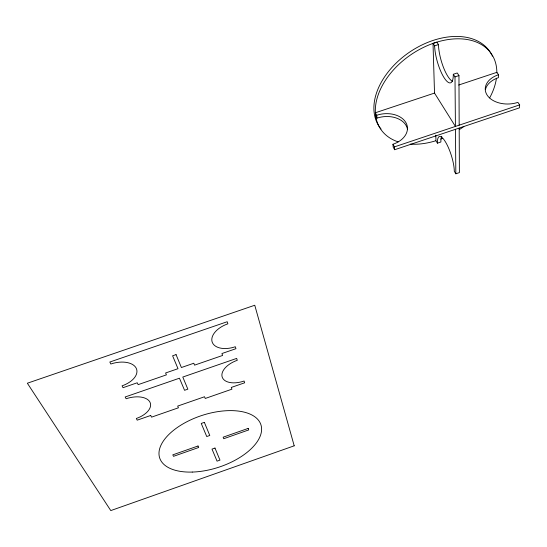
<?xml version="1.0" encoding="UTF-8"?>
<svg xmlns="http://www.w3.org/2000/svg" width="547" height="547" viewBox="0 0 547 547"><rect width="100%" height="100%" fill="white"/><g stroke="black" fill="none" stroke-linecap="round" stroke-linejoin="round"><path stroke-width="0.82" d="M458.687 85.038L496.867 72.334L498.529 74.707L498.42 77.667A22.878 15.453 -2.1 0 0 485.435 89.612M498.529 74.707A22.953 15.466 -2.1 0 0 487.384 95.493A22.953 15.466 -2.1 0 0 517.893 102.364L519.65 104.88L519.472 107.834L394.647 149.728L393.184 147.109L392.958 144.264A22.748 16.007 -7 0 0 405.963 122.706A22.748 16.007 -7 0 0 376.712 115.26L375.317 112.778L434.516 93.079L455.425 126.439L454.995 76.888L453.299 74.283A24.041 6.906 74.1 0 1 444.314 78.05A24.041 6.906 74.1 0 1 434.619 45.845L433.019 43.411L436.855 42.146L438.462 44.581A24.034 7.002 74.2 0 0 452.629 81.353M435.788 135.184L435.959 140.743L437.409 143.157A21.415 5.682 72.4 0 1 445.552 142.049A21.415 5.682 72.4 0 1 454.304 171.245L455.836 173.809L459.398 172.599L459.193 128.08M394.647 149.728L394.428 146.883L519.65 104.88M437.409 143.157L440.882 141.994A21.408 5.764 72.4 0 1 441.812 136.285M453.299 74.283L457.244 72.97L458.954 75.575L459.179 125.181M454.995 76.888L458.954 75.575M434.619 45.845L438.462 44.581M392.958 144.264L394.428 146.883M407.488 129.359A22.68 16 -7 0 0 376.979 118.125L375.591 115.636L375.317 112.778M376.712 115.26L376.979 118.125M433.019 43.411L434.523 93.147M455.453 129.338L455.836 173.809M398.141 141.858A66.966 44.601 -34.3 0 1 410.004 55.336A66.966 44.601 -34.3 0 1 496.833 72.956M496.444 78.18A66.966 44.601 -34.3 0 1 489.647 97.879M463.863 126.501A66.966 44.601 -34.3 0 1 459.275 129.66M442.721 138.288A66.966 44.601 -34.3 0 1 440.711 139.075M435.672 140.798A66.966 44.601 -34.3 0 1 410.236 144.135M381.054 129.037A66.816 44.635 -34.3 0 1 410.038 51.815A66.816 44.635 -34.3 0 1 491.691 54.775M492.04 55.486A66.816 44.635 -34.3 0 1 492.368 56.211M294.204 445.812L110.788 510.583L27.35 383.221L254.758 305.247L294.204 445.812M214.985 448.055L212.004 449.101L217.056 461.155L219.976 460.123L214.985 448.055M204.359 422.359L201.248 423.446L206.739 436.54L209.781 435.474L204.359 422.359M198.028 445.996L172.797 454.851L173.522 456.328L198.684 447.494L198.028 445.996M248.181 428.397L223.135 437.19L223.737 438.708L248.714 429.935L248.181 428.397M150.719 415.467L137.201 420.164L136.333 418.482A19.931 10.933 -15.5 0 0 149.946 402.141A19.931 10.933 -15.5 0 0 126.125 398.77L125.174 396.978L179.443 378.203L184.571 390.305L187.853 389.163L182.787 377.047L236.653 358.408L237.289 360.295A19.555 10.906 -19.6 0 0 222.191 377.068A19.555 10.906 -19.6 0 0 244.078 381.027L244.659 382.791L231.313 387.433L231.921 389.184L205.228 398.469L204.544 396.746L177.679 406.086L178.438 407.795L151.546 417.149L150.719 415.467M176.052 354.613L172.599 355.803L178.007 368.699L165.597 372.986L166.425 374.866L138.152 384.637L137.242 382.777L123.034 387.686L122.077 385.826A20.977 12.075 -14.8 0 0 136.162 368.131A20.977 12.075 -14.8 0 0 110.843 364.015L109.824 362.025L227.196 321.732L227.873 323.824A20.54 12.041 -19.5 0 0 212.154 341.978A20.54 12.041 -19.5 0 0 235.319 346.736L235.955 348.685L221.932 353.533L222.602 355.461L194.554 365.15L193.809 363.242L181.399 367.529L176.052 354.613M192.257 472.068A53.271 27.213 -18.2 0 0 260.926 424.787A53.271 27.213 -18.2 0 0 177.707 427.234A53.271 27.213 -18.2 0 0 192.257 472.068"/></g></svg>
